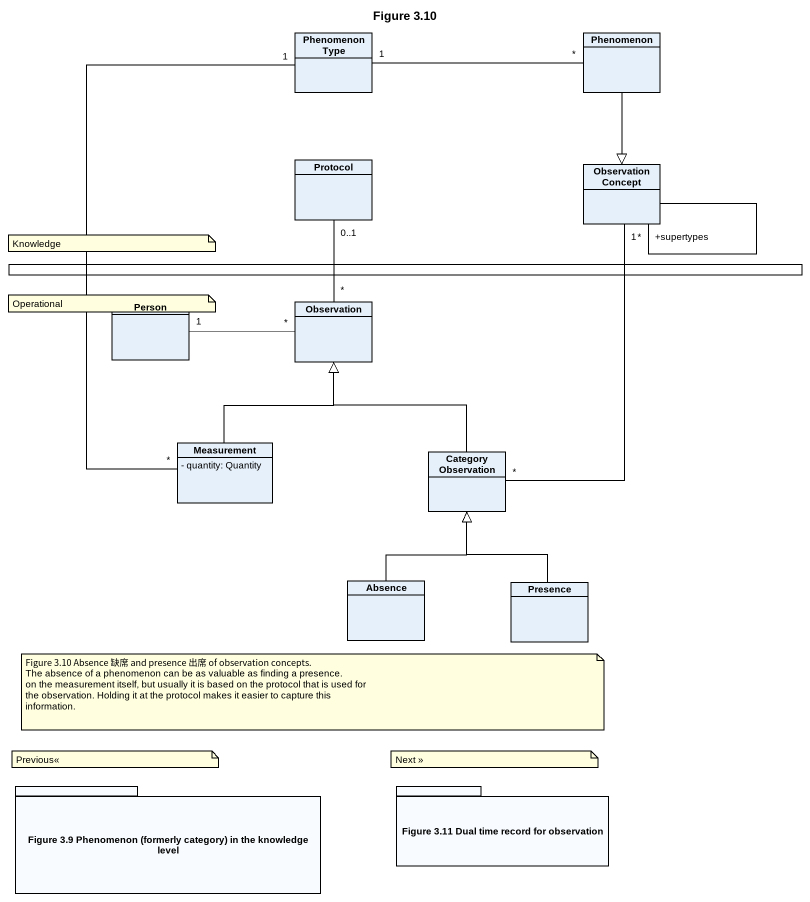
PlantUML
@startuml
title Figure 3.10
allowmixing
hide circle
hide empty members
skinparam classAttributeIconSize 0
class "Phenomenon Type" as Phenomenon_Type
class Phenomenon
class "Protocol" as Protocol_
class "Observation Concept" as Observation_Concept
rectangle " " as rectangle1
class "Person" as Person_
class Observation
class Measurement {
  - quantity: Quantity
}
class "Category Observation" as Category_Observation
class Absence
class Presence
package "Figure 3.9 Phenomenon (formerly category) in the knowledge level" as Figure_3_9_Phenomenon {
}
package "Figure 3.11 Dual time record for observation" as Figure_3_11_Dual_time {
}
Phenomenon_Type "1" -right- "*" Phenomenon
Phenomenon_Type "1" -- "*" Measurement
Phenomenon --|> Observation_Concept
Protocol_ "0..1" -- "*" Observation
Observation_Concept "+supertypes\n*" -- Observation_Concept
Observation_Concept "1" -- "*" Category_Observation
Person_ "1" -right- "*" Observation
Measurement -up-|> Observation
Category_Observation -up-|> Observation
Absence -up-|> Category_Observation
Presence -up-|> Category_Observation
note as N1
  Knowledge
end note
note as N2
  Operational
end note
note as N3
  Figure 3.10 Absence 缺席 and presence 出席 of observation concepts.
  The absence of a phenomenon can be as valuable as finding a presence.
  on the measurement itself, but usually it is based on the protocol that is used for
  the observation. Holding it at the protocol makes it easier to capture this
  information.
end note
note as N4
  Previous<<
end note
note as N5
  Next >>
end note
@enduml
